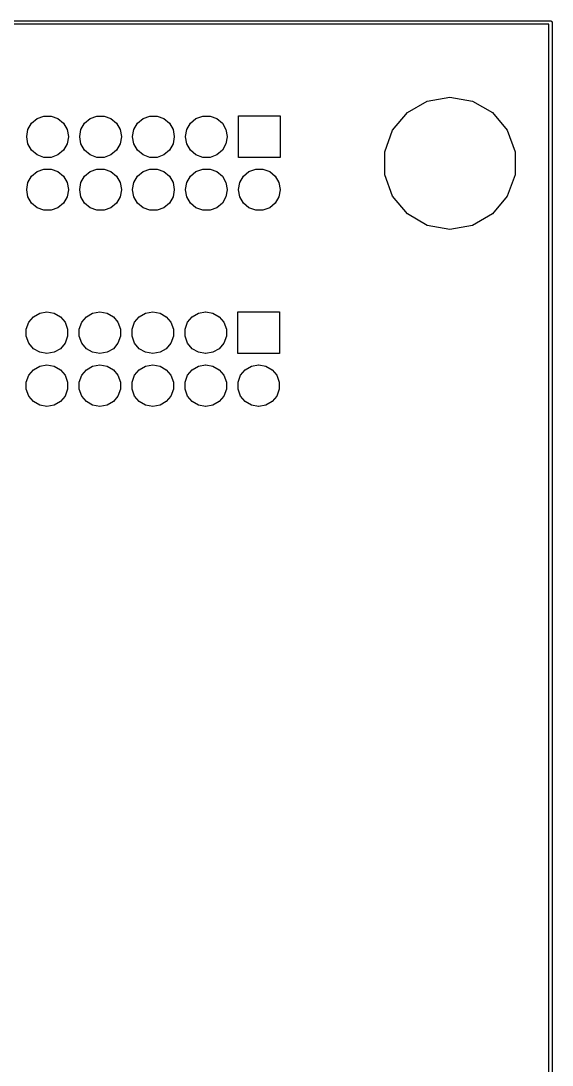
# Model space of a CAD drawing. Extents: x 25 to 125, y -125 to -25.
# Drawn here: x 99.6 to 125.1, y -75 to -24.9 of the extents above; entities that cross this region are included whole.
import ezdxf

# ---------------------------------------------------------------- set-up
doc = ezdxf.new("R2010")
doc.units = 0
doc.header["$MEASUREMENT"] = 0
doc.layers.add('BLACK', color=7, linetype='CONTINUOUS')

msp = doc.modelspace()

# ---------------------------------------------------------------- linework, layer by layer
at = {"layer": 'Black'}
for p, q in [((25, -24.925), (125, -24.925)), ((125, -24.925), (125.006, -24.9261)), ((125.006, -24.9261), (125.013, -24.9261)), ((125.013, -24.9261), (125.019, -24.9284)), ((125.019, -24.9284), (125.026, -24.9295)), ((125.026, -24.9295), (125.031, -24.9328)), ((125.031, -24.9328), (125.037, -24.935)), ((125.037, -24.935), (125.043, -24.9393)), ((125.043, -24.9393), (125.048, -24.9425)), ((125.048, -24.9425), (125.052, -24.9476)), ((125.052, -24.9476), (125.057, -24.9518)), ((125.057, -24.9518), (125.061, -24.9575)), ((125.061, -24.9575), (125.065, -24.9625)), ((125.065, -24.9625), (125.067, -24.9687)), ((125.067, -24.9687), (125.07, -24.9743)), ((125.07, -24.9743), (125.072, -24.9808)), ((125.072, -24.9808), (125.074, -24.987)), ((125.074, -24.987), (125.074, -24.9935)), ((125.074, -24.9935), (125.075, -25)), ((125.075, -25), (125.075, -125)), ((124.925, -25.075), (25.075, -25.075)), ((124.925, -124.925), (124.925, -25.075)), ((118.133, -29.3183), (119.088, -28.7671)), ((119.088, -28.7671), (120.174, -28.5756)), ((120.174, -28.5756), (121.259, -28.7671)), ((121.259, -28.7671), (122.214, -29.3183)), ((100.37, -29.6102), (100.696, -29.4914)), ((100.696, -29.4914), (101.043, -29.4914)), ((101.043, -29.4914), (101.37, -29.6102)), ((102.91, -29.6102), (103.236, -29.4914)), ((103.236, -29.4914), (103.583, -29.4914)), ((103.583, -29.4914), (103.91, -29.6102)), ((105.45, -29.6102), (105.776, -29.4914)), ((105.776, -29.4914), (106.123, -29.4914)), ((106.123, -29.4914), (106.45, -29.6102)), ((107.99, -29.6102), (108.316, -29.4914)), ((108.316, -29.4914), (108.663, -29.4914)), ((108.663, -29.4914), (108.99, -29.6102)), ((110.03, -31.48), (110.03, -29.48)), ((110.03, -29.48), (112.03, -29.48)), ((112.03, -29.48), (112.03, -31.48)), ((117.425, -30.1628), (118.133, -29.3183)), ((122.214, -29.3183), (122.923, -30.1628)), ((99.9301, -30.1342), (100.104, -29.8334)), ((100.104, -29.8334), (100.37, -29.6102)), ((101.37, -29.6102), (101.636, -29.8334)), ((101.636, -29.8334), (101.809, -30.1342)), ((102.47, -30.1342), (102.644, -29.8334)), ((102.644, -29.8334), (102.91, -29.6102)), ((103.91, -29.6102), (104.176, -29.8334)), ((104.176, -29.8334), (104.349, -30.1342)), ((105.01, -30.1342), (105.184, -29.8334)), ((105.184, -29.8334), (105.45, -29.6102)), ((106.45, -29.6102), (106.716, -29.8334)), ((106.716, -29.8334), (106.889, -30.1342)), ((107.55, -30.1342), (107.724, -29.8334)), ((107.724, -29.8334), (107.99, -29.6102)), ((108.99, -29.6102), (109.256, -29.8334)), ((109.256, -29.8334), (109.429, -30.1342)), ((99.8697, -30.4762), (99.9301, -30.1342)), ((99.8697, -30.4838), (99.8697, -30.4762)), ((99.9301, -30.8258), (99.8697, -30.4838)), ((101.809, -30.1342), (101.87, -30.4762)), ((101.87, -30.4838), (101.809, -30.8258)), ((101.87, -30.4762), (101.87, -30.4838)), ((102.41, -30.4762), (102.47, -30.1342)), ((102.41, -30.4838), (102.41, -30.4762)), ((102.47, -30.8258), (102.41, -30.4838)), ((104.349, -30.1342), (104.41, -30.4762)), ((104.41, -30.4838), (104.349, -30.8258)), ((104.41, -30.4762), (104.41, -30.4838)), ((104.95, -30.4762), (105.01, -30.1342)), ((104.95, -30.4838), (104.95, -30.4762)), ((105.01, -30.8258), (104.95, -30.4838)), ((106.889, -30.1342), (106.95, -30.4762)), ((106.95, -30.4838), (106.889, -30.8258)), ((106.95, -30.4762), (106.95, -30.4838)), ((107.49, -30.4762), (107.55, -30.1342)), ((107.49, -30.4838), (107.49, -30.4762)), ((107.55, -30.8258), (107.49, -30.4838)), ((109.429, -30.1342), (109.49, -30.4762)), ((109.49, -30.4838), (109.429, -30.8258)), ((109.49, -30.4762), (109.49, -30.4838)), ((117.048, -31.1988), (117.425, -30.1628)), ((122.923, -30.1628), (123.3, -31.1988)), ((100.104, -31.1266), (99.9301, -30.8258)), ((101.809, -30.8258), (101.636, -31.1266)), ((102.644, -31.1266), (102.47, -30.8258)), ((104.349, -30.8258), (104.176, -31.1266)), ((105.184, -31.1266), (105.01, -30.8258)), ((106.889, -30.8258), (106.716, -31.1266)), ((107.724, -31.1266), (107.55, -30.8258)), ((109.429, -30.8258), (109.256, -31.1266)), ((100.37, -31.3498), (100.104, -31.1266)), ((100.696, -31.4686), (100.37, -31.3498)), ((101.043, -31.4686), (100.696, -31.4686)), ((101.37, -31.3498), (101.043, -31.4686)), ((101.636, -31.1266), (101.37, -31.3498)), ((102.91, -31.3498), (102.644, -31.1266)), ((103.236, -31.4686), (102.91, -31.3498)), ((103.583, -31.4686), (103.236, -31.4686)), ((103.91, -31.3498), (103.583, -31.4686)), ((104.176, -31.1266), (103.91, -31.3498)), ((105.45, -31.3498), (105.184, -31.1266)), ((105.776, -31.4686), (105.45, -31.3498)), ((106.123, -31.4686), (105.776, -31.4686)), ((106.45, -31.3498), (106.123, -31.4686)), ((106.716, -31.1266), (106.45, -31.3498)), ((107.99, -31.3498), (107.724, -31.1266)), ((108.316, -31.4686), (107.99, -31.3498)), ((108.663, -31.4686), (108.316, -31.4686)), ((108.99, -31.3498), (108.663, -31.4686)), ((109.256, -31.1266), (108.99, -31.3498)), ((112.03, -31.48), (110.03, -31.48)), ((117.048, -32.3012), (117.048, -31.1988)), ((123.3, -31.1988), (123.3, -32.3012)), ((100.37, -32.1502), (100.696, -32.0314)), ((100.696, -32.0314), (101.043, -32.0314)), ((101.043, -32.0314), (101.37, -32.1502)), ((102.91, -32.1502), (103.236, -32.0314)), ((103.236, -32.0314), (103.583, -32.0314)), ((103.583, -32.0314), (103.91, -32.1502)), ((105.45, -32.1502), (105.776, -32.0314)), ((105.776, -32.0314), (106.123, -32.0314)), ((106.123, -32.0314), (106.45, -32.1502)), ((107.99, -32.1502), (108.316, -32.0314)), ((108.316, -32.0314), (108.663, -32.0314)), ((108.663, -32.0314), (108.99, -32.1502)), ((110.53, -32.1502), (110.856, -32.0314)), ((110.856, -32.0314), (111.203, -32.0314)), ((111.203, -32.0314), (111.53, -32.1502)), ((99.9301, -32.6742), (100.104, -32.3734)), ((100.104, -32.3734), (100.37, -32.1502)), ((101.37, -32.1502), (101.636, -32.3734)), ((101.636, -32.3734), (101.809, -32.6742)), ((102.47, -32.6742), (102.644, -32.3734)), ((102.644, -32.3734), (102.91, -32.1502)), ((103.91, -32.1502), (104.176, -32.3734)), ((104.176, -32.3734), (104.349, -32.6742)), ((105.01, -32.6742), (105.184, -32.3734)), ((105.184, -32.3734), (105.45, -32.1502)), ((106.45, -32.1502), (106.716, -32.3734)), ((106.716, -32.3734), (106.889, -32.6742)), ((107.55, -32.6742), (107.724, -32.3734)), ((107.724, -32.3734), (107.99, -32.1502)), ((108.99, -32.1502), (109.256, -32.3734)), ((109.256, -32.3734), (109.429, -32.6742)), ((110.09, -32.6742), (110.264, -32.3734)), ((110.264, -32.3734), (110.53, -32.1502)), ((111.53, -32.1502), (111.796, -32.3734)), ((111.796, -32.3734), (111.969, -32.6742)), ((117.425, -33.3372), (117.048, -32.3012)), ((123.3, -32.3012), (122.923, -33.3372)), ((99.8697, -33.0162), (99.9301, -32.6742)), ((99.8697, -33.0238), (99.8697, -33.0162)), ((99.9301, -33.3658), (99.8697, -33.0238)), ((101.809, -32.6742), (101.87, -33.0162)), ((101.87, -33.0238), (101.809, -33.3658)), ((101.87, -33.0162), (101.87, -33.0238)), ((102.41, -33.0162), (102.47, -32.6742)), ((102.41, -33.0238), (102.41, -33.0162)), ((102.47, -33.3658), (102.41, -33.0238)), ((104.349, -32.6742), (104.41, -33.0162)), ((104.41, -33.0238), (104.349, -33.3658)), ((104.41, -33.0162), (104.41, -33.0238)), ((104.95, -33.0162), (105.01, -32.6742)), ((104.95, -33.0238), (104.95, -33.0162)), ((105.01, -33.3658), (104.95, -33.0238)), ((106.889, -32.6742), (106.95, -33.0162)), ((106.95, -33.0238), (106.889, -33.3658)), ((106.95, -33.0162), (106.95, -33.0238)), ((107.49, -33.0162), (107.55, -32.6742)), ((107.49, -33.0238), (107.49, -33.0162)), ((107.55, -33.3658), (107.49, -33.0238)), ((109.429, -32.6742), (109.49, -33.0162)), ((109.49, -33.0238), (109.429, -33.3658)), ((109.49, -33.0162), (109.49, -33.0238)), ((110.03, -33.0162), (110.09, -32.6742)), ((110.03, -33.0238), (110.03, -33.0162)), ((110.09, -33.3658), (110.03, -33.0238)), ((111.969, -32.6742), (112.03, -33.0162)), ((112.03, -33.0238), (111.969, -33.3658)), ((112.03, -33.0162), (112.03, -33.0238)), ((100.104, -33.6666), (99.9301, -33.3658)), ((101.809, -33.3658), (101.636, -33.6666)), ((102.644, -33.6666), (102.47, -33.3658)), ((104.349, -33.3658), (104.176, -33.6666)), ((105.184, -33.6666), (105.01, -33.3658)), ((106.889, -33.3658), (106.716, -33.6666)), ((107.724, -33.6666), (107.55, -33.3658)), ((109.429, -33.3658), (109.256, -33.6666)), ((110.264, -33.6666), (110.09, -33.3658)), ((111.969, -33.3658), (111.796, -33.6666)), ((118.133, -34.1817), (117.425, -33.3372)), ((122.923, -33.3372), (122.214, -34.1817)), ((100.37, -33.8898), (100.104, -33.6666)), ((100.696, -34.0086), (100.37, -33.8898)), ((101.043, -34.0086), (100.696, -34.0086)), ((101.37, -33.8898), (101.043, -34.0086)), ((101.636, -33.6666), (101.37, -33.8898)), ((102.91, -33.8898), (102.644, -33.6666)), ((103.236, -34.0086), (102.91, -33.8898)), ((103.583, -34.0086), (103.236, -34.0086)), ((103.91, -33.8898), (103.583, -34.0086)), ((104.176, -33.6666), (103.91, -33.8898)), ((105.45, -33.8898), (105.184, -33.6666)), ((105.776, -34.0086), (105.45, -33.8898)), ((106.123, -34.0086), (105.776, -34.0086)), ((106.45, -33.8898), (106.123, -34.0086)), ((106.716, -33.6666), (106.45, -33.8898)), ((107.99, -33.8898), (107.724, -33.6666)), ((108.316, -34.0086), (107.99, -33.8898)), ((108.663, -34.0086), (108.316, -34.0086)), ((108.99, -33.8898), (108.663, -34.0086)), ((109.256, -33.6666), (108.99, -33.8898)), ((110.53, -33.8898), (110.264, -33.6666)), ((110.856, -34.0086), (110.53, -33.8898)), ((111.203, -34.0086), (110.856, -34.0086)), ((111.53, -33.8898), (111.203, -34.0086)), ((111.796, -33.6666), (111.53, -33.8898)), ((119.088, -34.7329), (118.133, -34.1817)), ((122.214, -34.1817), (121.259, -34.7329)), ((120.174, -34.9244), (119.088, -34.7329)), ((121.259, -34.7329), (120.174, -34.9244)), ((100.191, -39.112), (100.492, -38.9383)), ((100.492, -38.9383), (100.834, -38.878)), ((100.834, -38.878), (100.842, -38.878)), ((100.842, -38.878), (101.184, -38.9383)), ((101.184, -38.9383), (101.485, -39.112)), ((102.731, -39.112), (103.032, -38.9383)), ((103.032, -38.9383), (103.374, -38.878)), ((103.374, -38.878), (103.382, -38.878)), ((103.382, -38.878), (103.724, -38.9383)), ((103.724, -38.9383), (104.025, -39.112)), ((105.271, -39.112), (105.572, -38.9383)), ((105.572, -38.9383), (105.914, -38.878)), ((105.914, -38.878), (105.922, -38.878)), ((105.922, -38.878), (106.264, -38.9383)), ((106.264, -38.9383), (106.565, -39.112)), ((107.811, -39.112), (108.112, -38.9383)), ((108.112, -38.9383), (108.454, -38.878)), ((108.454, -38.878), (108.462, -38.878)), ((108.462, -38.878), (108.804, -38.9383)), ((108.804, -38.9383), (109.105, -39.112)), ((109.998, -40.878), (109.998, -38.878)), ((109.998, -38.878), (111.998, -38.878)), ((111.998, -38.878), (111.998, -40.878)), ((99.8494, -39.7044), (99.9682, -39.378)), ((99.9682, -39.378), (100.191, -39.112)), ((101.485, -39.112), (101.708, -39.378)), ((101.708, -39.378), (101.827, -39.7044)), ((102.389, -39.7044), (102.508, -39.378)), ((102.508, -39.378), (102.731, -39.112)), ((104.025, -39.112), (104.248, -39.378)), ((104.248, -39.378), (104.367, -39.7044)), ((104.929, -39.7044), (105.048, -39.378)), ((105.048, -39.378), (105.271, -39.112)), ((106.565, -39.112), (106.788, -39.378)), ((106.788, -39.378), (106.907, -39.7044)), ((107.469, -39.7044), (107.588, -39.378)), ((107.588, -39.378), (107.811, -39.112)), ((109.105, -39.112), (109.328, -39.378)), ((109.328, -39.378), (109.447, -39.7044)), ((99.8494, -40.0516), (99.8494, -39.7044)), ((99.9682, -40.378), (99.8494, -40.0516)), ((101.827, -40.0516), (101.708, -40.378)), ((101.827, -39.7044), (101.827, -40.0516)), ((102.389, -40.0516), (102.389, -39.7044)), ((102.508, -40.378), (102.389, -40.0516)), ((104.367, -40.0516), (104.248, -40.378)), ((104.367, -39.7044), (104.367, -40.0516)), ((104.929, -40.0516), (104.929, -39.7044)), ((105.048, -40.378), (104.929, -40.0516)), ((106.907, -40.0516), (106.788, -40.378)), ((106.907, -39.7044), (106.907, -40.0516)), ((107.469, -40.0516), (107.469, -39.7044)), ((107.588, -40.378), (107.469, -40.0516)), ((109.447, -40.0516), (109.328, -40.378)), ((109.447, -39.7044), (109.447, -40.0516)), ((100.191, -40.644), (99.9682, -40.378)), ((101.708, -40.378), (101.485, -40.644)), ((102.731, -40.644), (102.508, -40.378)), ((104.248, -40.378), (104.025, -40.644)), ((105.271, -40.644), (105.048, -40.378)), ((106.788, -40.378), (106.565, -40.644)), ((107.811, -40.644), (107.588, -40.378)), ((109.328, -40.378), (109.105, -40.644)), ((100.492, -40.8177), (100.191, -40.644)), ((100.834, -40.878), (100.492, -40.8177)), ((100.842, -40.878), (100.834, -40.878)), ((101.184, -40.8177), (100.842, -40.878)), ((101.485, -40.644), (101.184, -40.8177)), ((103.032, -40.8177), (102.731, -40.644)), ((103.374, -40.878), (103.032, -40.8177)), ((103.382, -40.878), (103.374, -40.878)), ((103.724, -40.8177), (103.382, -40.878)), ((104.025, -40.644), (103.724, -40.8177)), ((105.572, -40.8177), (105.271, -40.644)), ((105.914, -40.878), (105.572, -40.8177)), ((105.922, -40.878), (105.914, -40.878)), ((106.264, -40.8177), (105.922, -40.878)), ((106.565, -40.644), (106.264, -40.8177)), ((108.112, -40.8177), (107.811, -40.644)), ((108.454, -40.878), (108.112, -40.8177)), ((108.462, -40.878), (108.454, -40.878)), ((108.804, -40.8177), (108.462, -40.878)), ((109.105, -40.644), (108.804, -40.8177)), ((111.998, -40.878), (109.998, -40.878)), ((100.191, -41.652), (100.492, -41.4783)), ((100.492, -41.4783), (100.834, -41.418)), ((100.834, -41.418), (100.842, -41.418)), ((100.842, -41.418), (101.184, -41.4783)), ((101.184, -41.4783), (101.485, -41.652)), ((102.731, -41.652), (103.032, -41.4783)), ((103.032, -41.4783), (103.374, -41.418)), ((103.374, -41.418), (103.382, -41.418)), ((103.382, -41.418), (103.724, -41.4783)), ((103.724, -41.4783), (104.025, -41.652)), ((105.271, -41.652), (105.572, -41.4783)), ((105.572, -41.4783), (105.914, -41.418)), ((105.914, -41.418), (105.922, -41.418)), ((105.922, -41.418), (106.264, -41.4783)), ((106.264, -41.4783), (106.565, -41.652)), ((107.811, -41.652), (108.112, -41.4783)), ((108.112, -41.4783), (108.454, -41.418)), ((108.454, -41.418), (108.462, -41.418)), ((108.462, -41.418), (108.804, -41.4783)), ((108.804, -41.4783), (109.105, -41.652)), ((110.351, -41.652), (110.652, -41.4783)), ((110.652, -41.4783), (110.994, -41.418)), ((110.994, -41.418), (111.002, -41.418)), ((111.002, -41.418), (111.344, -41.4783)), ((111.344, -41.4783), (111.645, -41.652)), ((99.8494, -42.2444), (99.9682, -41.918)), ((99.9682, -41.918), (100.191, -41.652)), ((101.485, -41.652), (101.708, -41.918)), ((101.708, -41.918), (101.827, -42.2444)), ((102.389, -42.2444), (102.508, -41.918)), ((102.508, -41.918), (102.731, -41.652)), ((104.025, -41.652), (104.248, -41.918)), ((104.248, -41.918), (104.367, -42.2444)), ((104.929, -42.2444), (105.048, -41.918)), ((105.048, -41.918), (105.271, -41.652)), ((106.565, -41.652), (106.788, -41.918)), ((106.788, -41.918), (106.907, -42.2444)), ((107.469, -42.2444), (107.588, -41.918)), ((107.588, -41.918), (107.811, -41.652)), ((109.105, -41.652), (109.328, -41.918)), ((109.328, -41.918), (109.447, -42.2444)), ((110.009, -42.2444), (110.128, -41.918)), ((110.128, -41.918), (110.351, -41.652)), ((111.645, -41.652), (111.868, -41.918)), ((111.868, -41.918), (111.987, -42.2444)), ((99.8494, -42.5916), (99.8494, -42.2444)), ((101.827, -42.2444), (101.827, -42.5916)), ((102.389, -42.5916), (102.389, -42.2444)), ((104.367, -42.2444), (104.367, -42.5916)), ((104.929, -42.5916), (104.929, -42.2444)), ((106.907, -42.2444), (106.907, -42.5916)), ((107.469, -42.5916), (107.469, -42.2444)), ((109.447, -42.2444), (109.447, -42.5916)), ((110.009, -42.5916), (110.009, -42.2444)), ((111.987, -42.2444), (111.987, -42.5916)), ((99.9682, -42.918), (99.8494, -42.5916)), ((100.191, -43.184), (99.9682, -42.918)), ((101.708, -42.918), (101.485, -43.184)), ((101.827, -42.5916), (101.708, -42.918)), ((102.508, -42.918), (102.389, -42.5916)), ((102.731, -43.184), (102.508, -42.918)), ((104.248, -42.918), (104.025, -43.184)), ((104.367, -42.5916), (104.248, -42.918)), ((105.048, -42.918), (104.929, -42.5916)), ((105.271, -43.184), (105.048, -42.918)), ((106.788, -42.918), (106.565, -43.184)), ((106.907, -42.5916), (106.788, -42.918)), ((107.588, -42.918), (107.469, -42.5916)), ((107.811, -43.184), (107.588, -42.918)), ((109.328, -42.918), (109.105, -43.184)), ((109.447, -42.5916), (109.328, -42.918)), ((110.128, -42.918), (110.009, -42.5916)), ((110.351, -43.184), (110.128, -42.918)), ((111.868, -42.918), (111.645, -43.184)), ((111.987, -42.5916), (111.868, -42.918)), ((100.492, -43.3577), (100.191, -43.184)), ((100.834, -43.418), (100.492, -43.3577)), ((100.842, -43.418), (100.834, -43.418)), ((101.184, -43.3577), (100.842, -43.418)), ((101.485, -43.184), (101.184, -43.3577)), ((103.032, -43.3577), (102.731, -43.184)), ((103.374, -43.418), (103.032, -43.3577)), ((103.382, -43.418), (103.374, -43.418)), ((103.724, -43.3577), (103.382, -43.418)), ((104.025, -43.184), (103.724, -43.3577)), ((105.572, -43.3577), (105.271, -43.184)), ((105.914, -43.418), (105.572, -43.3577)), ((105.922, -43.418), (105.914, -43.418)), ((106.264, -43.3577), (105.922, -43.418)), ((106.565, -43.184), (106.264, -43.3577)), ((108.112, -43.3577), (107.811, -43.184)), ((108.454, -43.418), (108.112, -43.3577)), ((108.462, -43.418), (108.454, -43.418)), ((108.804, -43.3577), (108.462, -43.418)), ((109.105, -43.184), (108.804, -43.3577)), ((110.652, -43.3577), (110.351, -43.184)), ((110.994, -43.418), (110.652, -43.3577)), ((111.002, -43.418), (110.994, -43.418)), ((111.344, -43.3577), (111.002, -43.418)), ((111.645, -43.184), (111.344, -43.3577))]:
    msp.add_line(p, q, dxfattribs=at)

doc.saveas('drawing.dxf')
